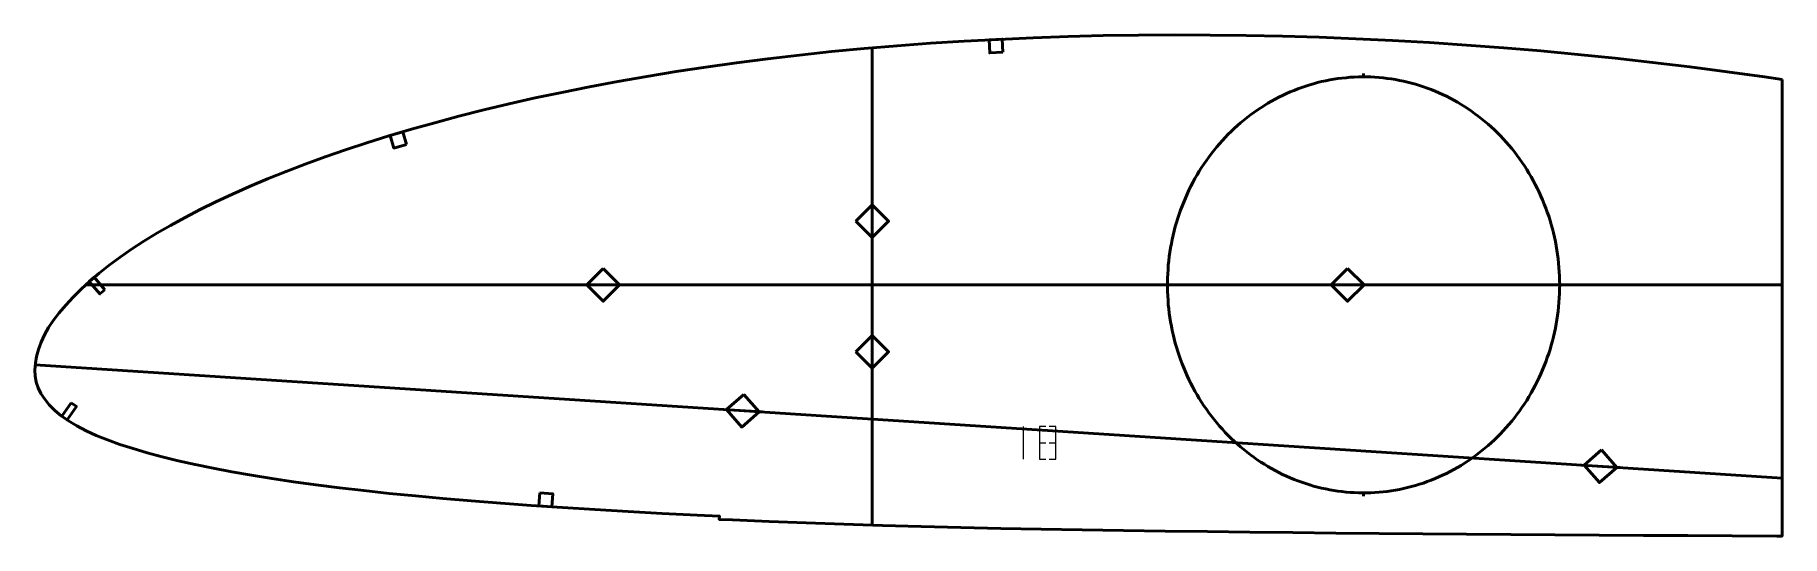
# Model space of a CAD drawing. Header units: metres. Extents: x 9 to 542, y 123 to 276.
import ezdxf

# ---------------------------------------------------------------- set-up
doc = ezdxf.new("R2010")
doc.units = ezdxf.units.M
doc.layers.add('Layer', color=1, linetype='Continuous', lineweight=50)
doc.layers.add('NumLabel', color=1, linetype='Continuous', lineweight=15)

msp = doc.modelspace()

# ---------------------------------------------------------------- linework, layer by layer
at = {"layer": 'Layer', "color": 7}
for p, q in [((264.59, 126.58), (264.59, 272.44)), ((264.59, 213.44), (264.59, 225.44)), ((24.44, 200), (542.35, 200)), ((176.46, 200), (188.46, 200)), ((403.73, 200), (415.73, 200)), ((264.59, 173.58), (264.59, 185.58)), ((9.07, 175.58), (542.35, 140.97)), ((219.07, 161.95), (231.05, 161.17)), ((480.95, 144.96), (492.93, 144.18))]:
    msp.add_line(p, q, dxfattribs=at)
at = {"layer": 'Layer'}
for p, q in [((414.59, 263.57), (414.59, 264.57)), ((354.72, 200), (353.72, 200)), ((474.46, 200), (475.46, 200)), ((414.59, 136.43), (414.59, 135.43))]:
    msp.add_line(p, q, dxfattribs=at)
for points in [[(542.35, 262.74), (536.99, 263.53), (525.6, 265.11), (514.2, 266.59), (502.81, 267.97), (491.42, 269.25), (480.05, 270.42), (468.69, 271.48), (457.34, 272.43), (446, 273.27), (434.69, 274.02), (423.42, 274.67), (412.19, 275.22), (401.01, 275.65), (389.87, 275.97), (378.76, 276.2), (367.72, 276.33), (356.74, 276.38), (345.85, 276.33), (335.06, 276.17), (324.35, 275.89), (313.71, 275.5), (303.15, 275.02), (292.69, 274.47), (282.36, 273.83), (272.17, 273.09), (262.12, 272.23), (252.18, 271.26), (242.36, 270.18), (232.66, 269.04), (223.13, 267.85), (213.81, 266.57), (204.68, 265.19), (195.72, 263.69), (186.91, 262.11), (178.26, 260.49), (169.84, 258.83), (161.65, 257.12), (153.7, 255.33), (145.96, 253.46), (138.41, 251.52), (131.05, 249.54), (123.89, 247.53), (116.97, 245.5), (110.27, 243.42), (103.79, 241.3), (97.54, 239.13), (91.48, 236.91), (85.62, 234.65), (79.96, 232.36), (74.5, 230.05), (69.26, 227.72), (64.23, 225.36), (59.4, 222.98), (54.79, 220.58), (50.39, 218.18), (46.21, 215.76), (42.24, 213.33), (38.48, 210.89), (34.94, 208.45), (31.63, 206.01), (28.54, 203.57), (25.68, 201.14), (23.04, 198.7), (20.61, 196.26), (18.38, 193.84), (16.38, 191.48), (14.62, 189.18), (13.13, 186.93), (11.88, 184.69), (10.86, 182.47), (10.05, 180.29), (9.46, 178.16), (9.1, 176.09), (8.96, 173.91), (9.04, 172.16), (9.36, 170.32), (9.93, 168.54), (10.79, 166.79), (11.93, 165.04), (13.33, 163.32), (15, 161.65), (16.94, 160.02), (19.19, 158.45), (21.74, 156.92), (24.57, 155.43), (27.7, 154), (31.13, 152.61), (34.87, 151.27), (38.9, 149.97), (43.22, 148.69), (47.82, 147.45), (52.71, 146.25), (57.87, 145.09), (63.32, 143.96), (69.04, 142.87), (75.05, 141.82), (81.33, 140.8), (87.89, 139.82), (94.75, 138.89), (101.91, 137.99), (109.35, 137.13), (117.1, 136.29), (125.15, 135.5), (133.51, 134.73), (142.18, 133.99), (151.15, 133.28), (160.43, 132.6), (170, 131.95), (179.87, 131.33), (190.02, 130.74), (200.43, 130.18), (211.1, 129.65), (217.92, 129.34), (217.88, 128.34), (221.97, 128.16), (233.09, 127.69), (244.43, 127.26), (255.96, 126.85), (267.67, 126.48), (279.56, 126.15), (291.61, 125.84), (303.82, 125.56), (316.16, 125.32), (328.63, 125.11), (341.25, 124.93), (354.01, 124.77), (366.9, 124.61), (379.9, 124.46), (392.97, 124.3), (406.12, 124.17), (419.34, 124.05), (432.66, 123.96), (446.05, 123.86), (459.5, 123.75), (472.98, 123.64), (486.49, 123.54), (500.04, 123.46), (513.6, 123.38), (527.16, 123.3), (540.73, 123.25), (542.35, 123.24), (542.35, 262.74)], [(304.47, 271.09), (300.48, 270.87), (300.27, 274.87), (304.26, 275.08), (304.47, 271.09)], [(474.46, 200), (474.44, 201.34), (474.4, 202.67), (474.34, 204), (474.24, 205.34), (474.13, 206.67), (473.98, 207.99), (473.81, 209.32), (473.61, 210.64), (473.39, 211.95), (473.14, 213.26), (472.86, 214.56), (472.56, 215.86), (472.24, 217.15), (471.88, 218.43), (471.51, 219.71), (471.1, 220.97), (470.68, 222.23), (470.22, 223.47), (469.75, 224.71), (469.25, 225.94), (468.72, 227.15), (468.17, 228.35), (467.6, 229.54), (467, 230.72), (466.38, 231.88), (465.74, 233.03), (465.07, 234.16), (464.39, 235.28), (463.68, 236.38), (462.95, 237.47), (462.2, 238.54), (461.42, 239.6), (460.63, 240.63), (459.81, 241.65), (458.98, 242.65), (458.13, 243.63), (457.25, 244.59), (456.36, 245.53), (455.45, 246.46), (454.52, 247.36), (453.58, 248.24), (452.61, 249.1), (451.63, 249.93), (450.64, 250.75), (449.62, 251.54), (448.6, 252.31), (447.55, 253.06), (446.5, 253.78), (445.42, 254.48), (444.34, 255.16), (443.24, 255.81), (442.13, 256.44), (441.01, 257.04), (439.87, 257.62), (438.73, 258.17), (437.57, 258.7), (436.4, 259.19), (435.23, 259.67), (434.04, 260.12), (432.85, 260.54), (431.64, 260.93), (430.44, 261.3), (429.22, 261.64), (428, 261.95), (426.77, 262.24), (425.53, 262.49), (424.29, 262.72), (423.05, 262.93), (421.8, 263.1), (420.55, 263.25), (419.3, 263.37), (418.04, 263.46), (416.79, 263.52), (415.53, 263.56), (414.27, 263.56), (413.01, 263.54), (411.76, 263.49), (410.5, 263.42), (409.25, 263.31), (407.99, 263.18), (406.75, 263.02), (405.5, 262.83), (404.26, 262.61), (403.02, 262.37), (401.79, 262.1), (400.56, 261.8), (399.34, 261.47), (398.13, 261.12), (396.92, 260.74), (395.73, 260.33), (394.54, 259.9), (393.36, 259.43), (392.18, 258.95), (391.02, 258.44), (389.87, 257.9), (388.73, 257.33), (387.6, 256.74), (386.48, 256.13), (385.38, 255.49), (384.29, 254.83), (383.21, 254.14), (382.15, 253.43), (381.1, 252.69), (380.06, 251.93), (379.04, 251.15), (378.04, 250.35), (377.05, 249.52), (376.08, 248.67), (375.12, 247.8), (374.18, 246.91), (373.26, 246), (372.36, 245.07), (371.48, 244.11), (370.62, 243.14), (369.77, 242.15), (368.95, 241.14), (368.14, 240.12), (367.36, 239.07), (366.6, 238.01), (365.86, 236.93), (365.14, 235.83), (364.44, 234.72), (363.76, 233.6), (363.11, 232.46), (362.48, 231.3), (361.87, 230.13), (361.28, 228.95), (360.72, 227.75), (360.19, 226.54), (359.67, 225.32), (359.18, 224.09), (358.72, 222.85), (358.28, 221.6), (357.86, 220.34), (357.47, 219.07), (357.11, 217.79), (356.77, 216.51), (356.46, 215.21), (356.17, 213.91), (355.9, 212.61), (355.67, 211.29), (355.46, 209.98), (355.27, 208.66), (355.11, 207.33), (354.98, 206), (354.88, 204.67), (354.8, 203.34), (354.75, 202), (354.72, 200.67), (354.72, 199.33), (354.75, 198), (354.8, 196.66), (354.88, 195.33), (354.98, 194), (355.11, 192.67), (355.27, 191.34), (355.46, 190.02), (355.67, 188.71), (355.9, 187.39), (356.17, 186.09), (356.46, 184.79), (356.77, 183.49), (357.11, 182.21), (357.47, 180.93), (357.86, 179.66), (358.28, 178.4), (358.72, 177.15), (359.18, 175.91), (359.67, 174.68), (360.19, 173.46), (360.72, 172.25), (361.28, 171.05), (361.87, 169.87), (362.48, 168.7), (363.11, 167.54), (363.76, 166.4), (364.44, 165.28), (365.14, 164.17), (365.86, 163.07), (366.6, 161.99), (367.36, 160.93), (368.14, 159.88), (368.95, 158.86), (369.77, 157.85), (370.62, 156.86), (371.48, 155.89), (372.36, 154.93), (373.26, 154), (374.18, 153.09), (375.12, 152.2), (376.08, 151.33), (377.05, 150.48), (378.04, 149.65), (379.04, 148.85), (380.06, 148.07), (381.1, 147.31), (382.15, 146.57), (383.21, 145.86), (384.29, 145.17), (385.38, 144.51), (386.48, 143.87), (387.6, 143.26), (388.73, 142.67), (389.87, 142.1), (391.02, 141.56), (392.18, 141.05), (393.36, 140.57), (394.54, 140.1), (395.73, 139.67), (396.92, 139.26), (398.13, 138.88), (399.34, 138.53), (400.56, 138.2), (401.79, 137.9), (403.02, 137.63), (404.26, 137.39), (405.5, 137.17), (406.75, 136.98), (407.99, 136.82), (409.25, 136.69), (410.5, 136.58), (411.76, 136.51), (413.01, 136.46), (414.27, 136.44), (415.53, 136.44), (416.79, 136.48), (418.04, 136.54), (419.3, 136.63), (420.55, 136.75), (421.8, 136.9), (423.05, 137.07), (424.29, 137.28), (425.53, 137.51), (426.77, 137.76), (428, 138.05), (429.22, 138.36), (430.44, 138.7), (431.64, 139.07), (432.85, 139.46), (434.04, 139.88), (435.23, 140.33), (436.4, 140.81), (437.57, 141.3), (438.73, 141.83), (439.87, 142.38), (441.01, 142.96), (442.13, 143.56), (443.24, 144.19), (444.34, 144.84), (445.42, 145.52), (446.5, 146.22), (447.55, 146.94), (448.6, 147.69), (449.62, 148.46), (450.64, 149.25), (451.63, 150.07), (452.61, 150.9), (453.58, 151.76), (454.52, 152.64), (455.45, 153.54), (456.36, 154.47), (457.25, 155.41), (458.13, 156.37), (458.98, 157.35), (459.81, 158.35), (460.63, 159.37), (461.42, 160.4), (462.2, 161.46), (462.95, 162.53), (463.68, 163.62), (464.39, 164.72), (465.07, 165.84), (465.74, 166.97), (466.38, 168.12), (467, 169.28), (467.6, 170.46), (468.17, 171.65), (468.72, 172.85), (469.25, 174.06), (469.75, 175.29), (470.22, 176.53), (470.68, 177.77), (471.1, 179.03), (471.51, 180.29), (471.88, 181.57), (472.24, 182.85), (472.56, 184.14), (472.86, 185.44), (473.14, 186.74), (473.39, 188.05), (473.61, 189.36), (473.81, 190.68), (473.98, 192.01), (474.13, 193.33), (474.24, 194.66), (474.34, 196), (474.4, 197.33), (474.44, 198.66), (474.46, 200)], [(122.4, 242.93), (118.57, 241.8), (117.44, 245.63), (121.28, 246.76), (122.4, 242.93)], [(259.59, 219.44), (264.59, 224.44), (269.59, 219.44), (264.59, 214.44), (259.59, 219.44)], [(182.46, 205), (187.46, 200), (182.46, 195), (177.46, 200), (182.46, 205)], [(409.73, 205), (414.73, 200), (409.73, 195), (404.73, 200), (409.73, 205)], [(30.31, 198.52), (28.79, 197.22), (25.55, 201.03), (27.07, 202.32), (30.31, 198.52)], [(259.59, 179.58), (264.59, 184.58), (269.59, 179.58), (264.59, 174.58), (259.59, 179.58)], [(225.38, 166.55), (230.05, 161.24), (224.73, 156.57), (220.07, 161.89), (225.38, 166.55)], [(20, 163.98), (21.64, 162.84), (18.78, 158.74), (17.14, 159.89), (20, 163.98)], [(487.26, 149.56), (491.93, 144.24), (486.61, 139.58), (481.95, 144.89), (487.26, 149.56)], [(163.08, 136.43), (167.07, 136.16), (166.8, 132.17), (162.81, 132.44), (163.08, 136.43)]]:
    msp.add_lwpolyline(points, close=True, dxfattribs=at)
at = {"layer": 'NumLabel', "color": 1}
for points in [[(310.62, 156.77), (310.62, 146.77)], [(317.62, 156.77), (315.62, 156.77), (315.62, 146.77), (317.62, 146.77)], [(318.62, 146.77), (320.62, 146.77), (320.62, 156.77), (318.62, 156.77)], [(315.62, 151.77), (317.62, 151.77)], [(318.62, 151.77), (320.62, 151.77)]]:
    msp.add_lwpolyline(points, dxfattribs=at)

doc.saveas('drawing.dxf')
